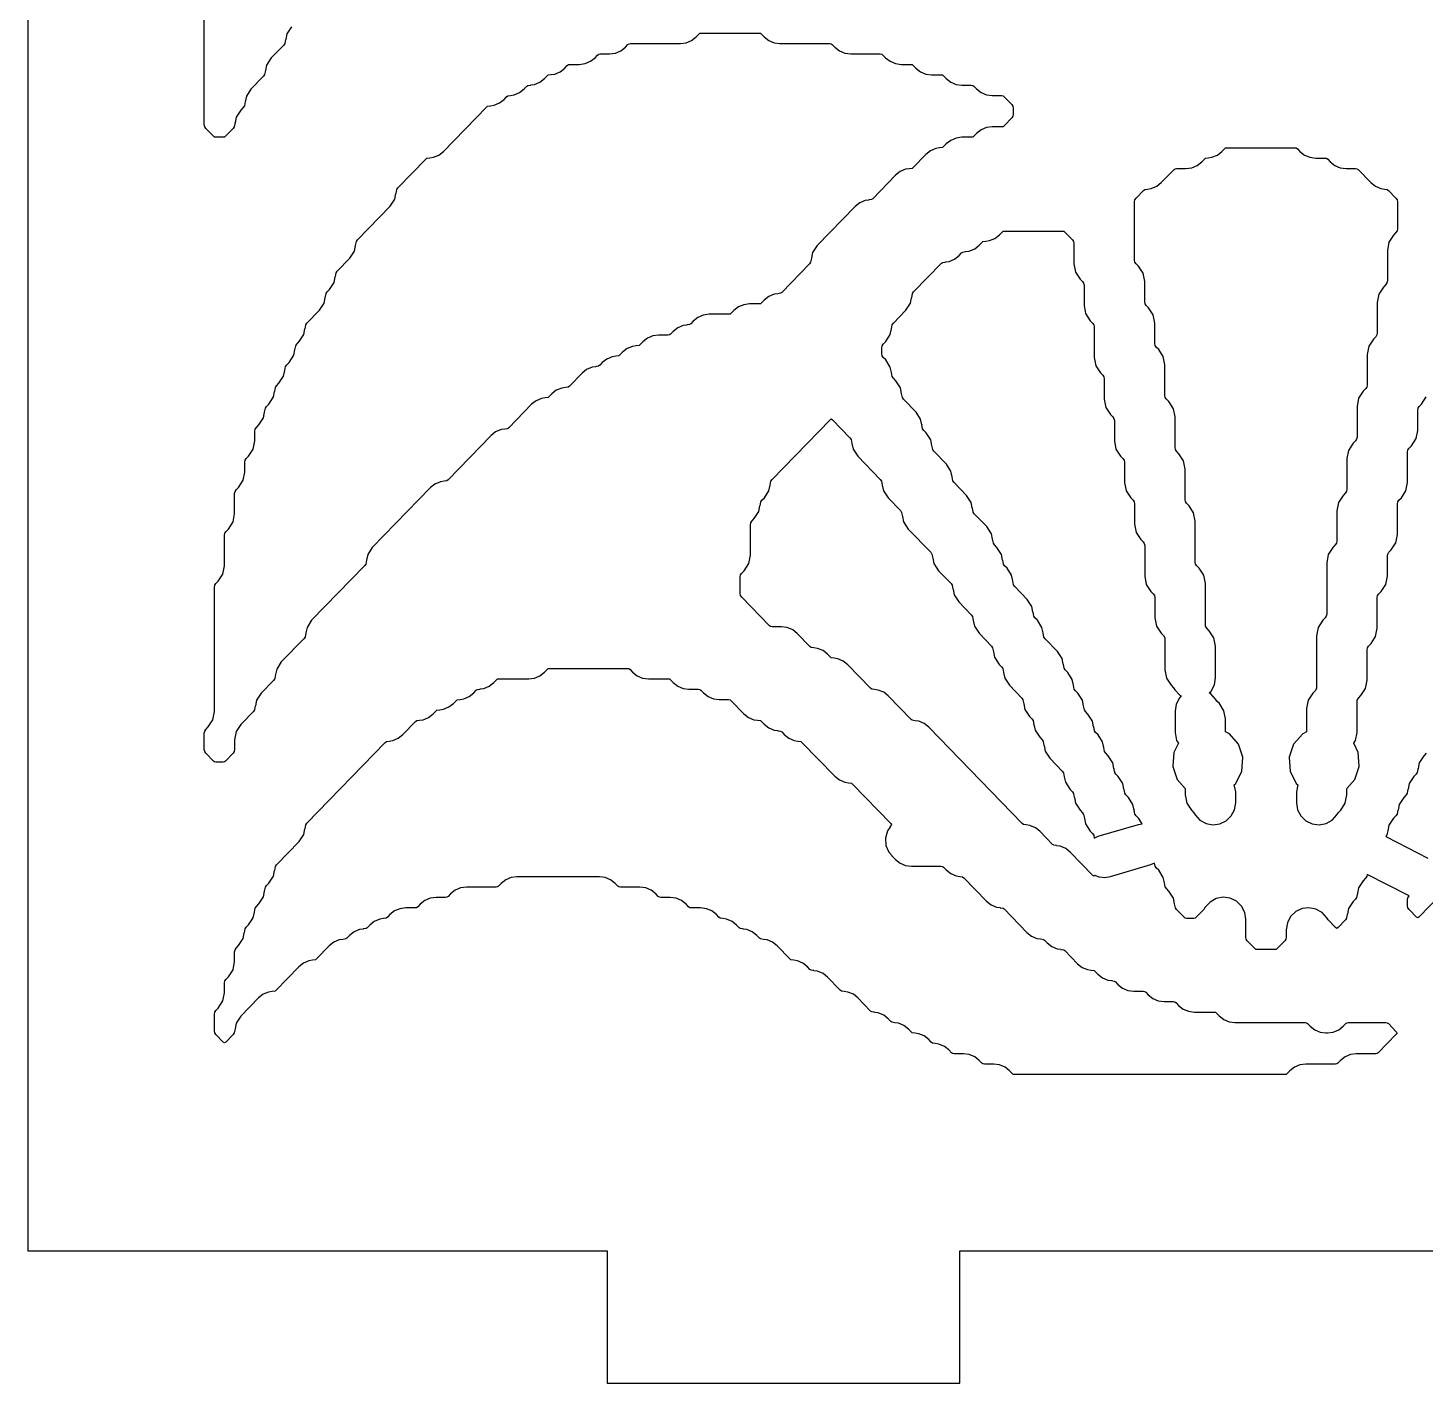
# Model space of a CAD drawing. Header units: millimetres. Extents: x 10 to 410, y 18 to 283.
# Drawn here: x 79 to 110.69, y 21 to 51.75 of the extents above; entities that cross this region are included whole.
import ezdxf

# ---------------------------------------------------------------- set-up
doc = ezdxf.new("R2010")
doc.units = ezdxf.units.MM
doc.layers.add('CUT', color=1, linetype='Continuous')

msp = doc.modelspace()

# ---------------------------------------------------------------- linework, layer by layer
at = {"layer": 'CUT'}
for points in [[(142.2679, 144), (129.134, 144), (129.134, 147), (121.134, 147), (121.134, 144), (100.134, 144), (100.134, 147), (92.134, 147), (92.134, 144), (79, 144), (79, 24), (92.134, 24), (92.134, 21), (100.134, 21), (100.134, 24), (121.134, 24), (121.134, 21), (129.134, 21), (129.134, 24), (142.2679, 24)], [(83.422, 39.3566), (83.4587, 39.5445), (83.4587, 40.2386), (83.4674, 40.2834), (83.4923, 40.3216), (83.5468, 40.3777), (83.6513, 40.5381), (83.688, 40.7259), (83.688, 41.1838), (83.6967, 41.2285), (83.7216, 41.2667), (83.7761, 41.3229), (83.8807, 41.4832), (83.9173, 41.6711), (83.9173, 41.8926), (83.926, 41.9374), (83.951, 41.9756), (84.0054, 42.0317), (84.11, 42.1921), (84.1466, 42.38), (84.1466, 42.6015), (84.1554, 42.6462), (84.1803, 42.6845), (84.2348, 42.7406), (84.3393, 42.9009), (84.3639, 43.0272), (84.3667, 43.0267), (84.3847, 43.1188), (84.4096, 43.157), (84.4641, 43.2132), (84.5686, 43.3735), (84.5933, 43.4998), (84.596, 43.4992), (84.614, 43.5914), (84.6389, 43.6296), (84.6934, 43.6857), (84.798, 43.8461), (84.8226, 43.9723), (84.8254, 43.9718), (84.8434, 44.064), (84.8683, 44.1022), (84.9227, 44.1583), (85.0273, 44.3187), (85.0519, 44.4449), (85.0547, 44.4444), (85.0727, 44.5365), (85.0976, 44.5747), (85.1521, 44.6309), (85.2566, 44.7912), (85.2813, 44.9175), (85.284, 44.9169), (85.302, 45.0091), (85.3269, 45.0473), (85.6107, 45.3397), (85.7153, 45.5001), (85.7399, 45.6263), (85.7427, 45.6258), (85.7607, 45.718), (85.7856, 45.7562), (85.8401, 45.8123), (85.9446, 45.9727), (85.9692, 46.0989), (85.972, 46.0984), (85.99, 46.1906), (86.0149, 46.2288), (86.2987, 46.5212), (86.4033, 46.6815), (86.4279, 46.8078), (86.4307, 46.8072), (86.4486, 46.8994), (86.4736, 46.9376), (87.216, 47.7026), (87.3206, 47.863), (87.3452, 47.9892), (87.348, 47.9887), (87.366, 48.0808), (87.3909, 48.119), (88.0219, 48.7693), (88.047, 48.789), (88.1117, 48.7977), (88.1114, 48.7997), (88.1949, 48.8109), (88.3173, 48.8627), (88.4218, 48.945), (89.3979, 49.9507), (89.423, 49.9704), (89.4877, 49.9791), (89.4874, 49.9812), (89.5708, 49.9924), (89.6933, 50.0442), (89.7978, 50.1265), (89.8566, 50.187), (89.8816, 50.2067), (89.9463, 50.2154), (89.9461, 50.2175), (90.0295, 50.2287), (90.152, 50.2805), (90.2565, 50.3627), (90.3152, 50.4233), (90.3403, 50.443), (90.405, 50.4517), (90.4047, 50.4538), (90.4881, 50.4649), (90.6106, 50.5168), (90.7151, 50.599), (90.7739, 50.6596), (90.7989, 50.6793), (90.8636, 50.688), (90.8634, 50.69), (90.9468, 50.7012), (91.0693, 50.753), (91.1738, 50.8353), (91.2325, 50.8959), (91.2576, 50.9156), (91.2892, 50.9198), (91.503, 50.9198), (91.6348, 50.9375), (91.7573, 50.9893), (91.8617, 51.0716), (91.9205, 51.1322), (91.9456, 51.1519), (91.9772, 51.1561), (92.1909, 51.1561), (92.3227, 51.1738), (92.4452, 51.2256), (92.5497, 51.3079), (92.6085, 51.3684), (92.6336, 51.3882), (92.6652, 51.3924), (93.7962, 51.3924), (93.928, 51.4101), (94.0505, 51.4619), (94.155, 51.5442), (94.2138, 51.6047), (94.2388, 51.6245), (94.2704, 51.6287), (95.5796, 51.6287), (95.6112, 51.6245), (95.6363, 51.6047), (95.695, 51.5442), (95.7995, 51.4619), (95.922, 51.4101), (96.0538, 51.3924), (97.1849, 51.3924), (97.2165, 51.3882), (97.2416, 51.3684), (97.3003, 51.3079), (97.4048, 51.2256), (97.5273, 51.1738), (97.6591, 51.1561), (98.3316, 51.1561), (98.3632, 51.1519), (98.3882, 51.1322), (98.447, 51.0716), (98.5515, 50.9893), (98.674, 50.9375), (98.8058, 50.9198), (99.0195, 50.9198), (99.0511, 50.9156), (99.0762, 50.8959), (99.135, 50.8353), (99.2395, 50.753), (99.3619, 50.7012), (99.4938, 50.6835), (99.7075, 50.6835), (99.7391, 50.6793), (99.7642, 50.6596), (99.8229, 50.599), (99.9274, 50.5168), (100.0499, 50.4649), (100.1817, 50.4473), (100.3955, 50.4473), (100.4271, 50.443), (100.4522, 50.4233), (100.5109, 50.3627), (100.6154, 50.2805), (100.7379, 50.2287), (100.8697, 50.211), (101.0835, 50.211), (101.1151, 50.2067), (101.1401, 50.187), (101.3126, 50.0093), (101.3375, 49.9711), (101.3462, 49.9264), (101.3462, 49.7867), (101.3375, 49.7419), (101.3126, 49.7037), (101.1401, 49.5261), (101.1151, 49.5064), (101.0835, 49.5021), (100.8697, 49.5021), (100.7379, 49.4844), (100.6154, 49.4326), (100.5109, 49.3503), (100.4522, 49.2898), (100.4271, 49.2701), (100.3955, 49.2658), (100.1817, 49.2658), (100.0499, 49.2481), (99.9274, 49.1963), (99.8229, 49.1141), (99.7642, 49.0535), (99.7391, 49.0338), (99.6744, 49.0251), (99.6747, 49.023), (99.5913, 49.0118), (99.4688, 48.96), (99.3643, 48.8778), (99.0762, 48.5809), (99.0511, 48.5612), (98.9864, 48.5525), (98.9867, 48.5505), (98.9033, 48.5393), (98.7808, 48.4875), (98.6763, 48.4052), (98.1589, 47.8721), (98.1338, 47.8523), (98.0691, 47.8437), (98.0694, 47.8416), (97.986, 47.8304), (97.8635, 47.7786), (97.759, 47.6963), (96.9009, 46.8122), (96.7963, 46.6518), (96.7717, 46.5256), (96.7689, 46.5261), (96.7509, 46.4339), (96.726, 46.3957), (96.0949, 45.7455), (96.0699, 45.7258), (96.0052, 45.7171), (96.0055, 45.715), (95.922, 45.7038), (95.7995, 45.652), (95.695, 45.5697), (95.6363, 45.5092), (95.6112, 45.4895), (95.5796, 45.4852), (95.3659, 45.4852), (95.234, 45.4675), (95.1116, 45.4157), (95.0071, 45.3335), (94.9483, 45.2729), (94.9232, 45.2532), (94.8916, 45.2489), (94.4485, 45.2489), (94.3167, 45.2313), (94.1942, 45.1794), (94.0898, 45.0972), (94.031, 45.0366), (94.0059, 45.0169), (93.9412, 45.0082), (93.9415, 45.0062), (93.8581, 44.995), (93.7356, 44.9432), (93.6311, 44.8609), (93.5723, 44.8003), (93.5473, 44.7806), (93.5157, 44.7764), (93.3019, 44.7764), (93.1701, 44.7587), (93.0476, 44.7069), (92.9431, 44.6246), (92.8843, 44.5641), (92.8593, 44.5443), (92.7946, 44.5356), (92.7949, 44.5336), (92.7114, 44.5224), (92.589, 44.4706), (92.4845, 44.3883), (92.4257, 44.3278), (92.4006, 44.308), (92.3359, 44.2994), (92.3362, 44.2973), (92.2528, 44.2861), (92.1303, 44.2343), (92.0258, 44.152), (91.967, 44.0915), (91.942, 44.0718), (91.8773, 44.0631), (91.8776, 44.061), (91.7941, 44.0498), (91.6716, 43.998), (91.5671, 43.9157), (91.2791, 43.6189), (91.254, 43.5992), (91.1893, 43.5905), (91.1896, 43.5884), (91.1061, 43.5772), (90.9837, 43.5254), (90.8792, 43.4432), (90.8204, 43.3826), (90.7953, 43.3629), (90.7306, 43.3542), (90.7309, 43.3522), (90.6475, 43.341), (90.525, 43.2892), (90.4205, 43.2069), (89.9031, 42.6738), (89.878, 42.654), (89.8133, 42.6453), (89.8136, 42.6433), (89.7302, 42.6321), (89.6077, 42.5803), (89.5032, 42.498), (88.5271, 41.4923), (88.5021, 41.4726), (88.4374, 41.4639), (88.4376, 41.4619), (88.3542, 41.4507), (88.2317, 41.3989), (88.1272, 41.3166), (86.8104, 39.9598), (86.7059, 39.7995), (86.6813, 39.6732), (86.6785, 39.6738), (86.6605, 39.5816), (86.6356, 39.5434), (85.4345, 38.3058), (85.3299, 38.1455), (85.3053, 38.0192), (85.3025, 38.0198), (85.2845, 37.9276), (85.2596, 37.8894), (84.7465, 37.3607), (84.6419, 37.2003), (84.6173, 37.0741), (84.6145, 37.0746), (84.5966, 36.9824), (84.5717, 36.9442), (84.2878, 36.6518), (84.1833, 36.4915), (84.1587, 36.3652), (84.1559, 36.3658), (84.1379, 36.2736), (84.113, 36.2354), (83.8292, 35.943), (83.7246, 35.7826), (83.688, 35.5947), (83.688, 35.3732), (83.6793, 35.3284), (83.6543, 35.2902), (83.4819, 35.1126), (83.4569, 35.0928), (83.4253, 35.0886), (83.2627, 35.0886), (83.2311, 35.0928), (83.2061, 35.1126), (83.0336, 35.2902), (83.0087, 35.3284), (83, 35.3732), (83, 35.7492), (83.0087, 35.7939), (83.0336, 35.8321), (83.0881, 35.8883), (83.1927, 36.0486), (83.2293, 36.2365), (83.2293, 39.0572), (83.2381, 39.1019), (83.263, 39.1401), (83.3175, 39.1963)], [(83.6513, 30.3777), (83.688, 30.5656), (83.688, 30.7871), (83.6967, 30.8319), (83.7216, 30.8701), (83.7761, 30.9262), (83.8807, 31.0866), (83.9053, 31.2128), (83.9081, 31.2123), (83.926, 31.3045), (83.951, 31.3427), (84.0054, 31.3988), (84.11, 31.5592), (84.1346, 31.6854), (84.1374, 31.6849), (84.1554, 31.7771), (84.1803, 31.8153), (84.2348, 31.8714), (84.3393, 32.0317), (84.3639, 32.158), (84.3667, 32.1575), (84.3847, 32.2496), (84.4096, 32.2878), (84.4641, 32.344), (84.5686, 32.5043), (84.5933, 32.6306), (84.596, 32.63), (84.614, 32.7222), (84.6389, 32.7604), (85.1521, 33.2891), (85.2566, 33.4495), (85.2813, 33.5757), (85.284, 33.5752), (85.302, 33.6673), (85.3269, 33.7055), (87.1046, 35.5372), (87.1297, 35.5569), (87.1944, 35.5656), (87.1941, 35.5677), (87.2775, 35.5789), (87.4, 35.6307), (87.5045, 35.713), (87.7926, 36.0098), (87.8177, 36.0295), (87.8824, 36.0382), (87.8821, 36.0402), (87.9655, 36.0514), (88.088, 36.1033), (88.1925, 36.1855), (88.2513, 36.2461), (88.2763, 36.2658), (88.341, 36.2745), (88.3408, 36.2765), (88.4242, 36.2877), (88.5467, 36.3395), (88.6512, 36.4218), (88.7099, 36.4824), (88.735, 36.5021), (88.7997, 36.5108), (88.7994, 36.5128), (88.8828, 36.524), (89.0053, 36.5758), (89.1098, 36.6581), (89.1686, 36.7187), (89.1936, 36.7384), (89.2583, 36.7471), (89.2581, 36.7491), (89.3415, 36.7603), (89.464, 36.8121), (89.5685, 36.8944), (89.6272, 36.9549), (89.6523, 36.9747), (89.6839, 36.9789), (90.3563, 36.9789), (90.4881, 36.9966), (90.6106, 37.0484), (90.7151, 37.1307), (90.7739, 37.1912), (90.7989, 37.2109), (90.8305, 37.2152), (92.5984, 37.2152), (92.63, 37.2109), (92.655, 37.1912), (92.7138, 37.1307), (92.8183, 37.0484), (92.9408, 36.9966), (93.0726, 36.9789), (93.5157, 36.9789), (93.5473, 36.9747), (93.5723, 36.9549), (93.6311, 36.8944), (93.7356, 36.8121), (93.8581, 36.7603), (93.9899, 36.7426), (94.2037, 36.7426), (94.2353, 36.7384), (94.2603, 36.7187), (94.3191, 36.6581), (94.4236, 36.5758), (94.5461, 36.524), (94.6779, 36.5063), (94.8916, 36.5063), (94.9232, 36.5021), (94.9483, 36.4824), (95.2364, 36.1855), (95.3409, 36.1033), (95.4634, 36.0514), (95.5468, 36.0402), (95.5465, 36.0382), (95.6112, 36.0295), (95.6363, 36.0098), (95.695, 35.9492), (95.7995, 35.867), (95.922, 35.8152), (96.0055, 35.804), (96.0052, 35.8019), (96.0699, 35.7932), (96.0949, 35.7735), (96.1537, 35.713), (96.2582, 35.6307), (96.3807, 35.5789), (96.4641, 35.5677), (96.4638, 35.5656), (96.5285, 35.5569), (96.5536, 35.5372), (97.3003, 34.7678), (97.4048, 34.6855), (97.5273, 34.6337), (97.6107, 34.6225), (97.6105, 34.6205), (97.6752, 34.6118), (97.7002, 34.5921), (98.5674, 33.6986), (98.587, 33.6709), (98.5451, 33.6117), (98.5494, 33.6086), (98.4929, 33.5266), (98.4488, 33.3659), (98.4599, 33.1996), (98.525, 33.0462), (98.598, 32.9657), (98.5943, 32.962), (98.6763, 32.8775), (98.7808, 32.7952), (98.9033, 32.7434), (99.0351, 32.7257), (99.7075, 32.7257), (99.7391, 32.7215), (99.7642, 32.7018), (99.8229, 32.6412), (99.9274, 32.559), (100.0499, 32.5071), (100.1333, 32.4959), (100.1331, 32.4939), (100.1978, 32.4852), (100.2228, 32.4655), (100.7403, 31.9324), (100.8447, 31.8501), (100.9672, 31.7983), (101.0507, 31.7871), (101.0504, 31.785), (101.1151, 31.7763), (101.1401, 31.7566), (101.6576, 31.2235), (101.7621, 31.1412), (101.8845, 31.0894), (101.968, 31.0782), (101.9677, 31.0762), (102.0324, 31.0675), (102.0574, 31.0478), (102.1162, 30.9872), (102.2207, 30.9049), (102.3432, 30.8531), (102.4266, 30.8419), (102.4263, 30.8399), (102.4911, 30.8312), (102.5161, 30.8115), (102.8042, 30.5146), (102.9087, 30.4324), (103.0312, 30.3806), (103.1146, 30.3694), (103.1143, 30.3673), (103.179, 30.3586), (103.2041, 30.3389), (103.2629, 30.2784), (103.3674, 30.1961), (103.4898, 30.1443), (103.5733, 30.1331), (103.573, 30.131), (103.6377, 30.1223), (103.6627, 30.1026), (103.7215, 30.0421), (103.826, 29.9598), (103.9485, 29.908), (104.0803, 29.8903), (104.2941, 29.8903), (104.3257, 29.8861), (104.3507, 29.8663), (104.4095, 29.8058), (104.514, 29.7235), (104.6365, 29.6717), (104.7683, 29.654), (104.9821, 29.654), (105.0137, 29.6498), (105.0387, 29.63), (105.0975, 29.5695), (105.202, 29.4872), (105.3245, 29.4354), (105.4563, 29.4177), (105.8994, 29.4177), (105.931, 29.4135), (105.956, 29.3938), (106.0148, 29.3332), (106.1193, 29.2509), (106.2418, 29.1991), (106.3736, 29.1814), (107.9633, 29.1814), (107.9949, 29.1772), (108.02, 29.1575), (108.0787, 29.0969), (108.1832, 29.0146), (108.3057, 28.9628), (108.4375, 28.9451), (108.4732, 28.9451), (108.605, 28.9628), (108.7275, 29.0146), (108.832, 29.0969), (108.8908, 29.1575), (108.9158, 29.1772), (108.9474, 29.1814), (109.7979, 29.1814), (109.8295, 29.1772), (109.8546, 29.1575), (110.0338, 28.9728), (110.0534, 28.9451), (110.0338, 28.9174), (109.6253, 28.4965), (109.6002, 28.4768), (109.5686, 28.4726), (109.1255, 28.4726), (108.9937, 28.4549), (108.8712, 28.4031), (108.7667, 28.3208), (108.7079, 28.2603), (108.6829, 28.2405), (108.6513, 28.2363), (107.9789, 28.2363), (107.8471, 28.2186), (107.7246, 28.1668), (107.6201, 28.0845), (107.5613, 28.024), (107.5363, 28.0042), (107.5047, 28), (101.3796, 28), (101.348, 28.0042), (101.3229, 28.024), (101.2642, 28.0845), (101.1597, 28.1668), (101.0372, 28.2186), (100.9054, 28.2363), (100.6916, 28.2363), (100.66, 28.2405), (100.635, 28.2603), (100.5762, 28.3208), (100.4717, 28.4031), (100.3492, 28.4549), (100.2174, 28.4726), (100.0036, 28.4726), (99.972, 28.4768), (99.947, 28.4965), (99.8882, 28.5571), (99.7837, 28.6394), (99.6612, 28.6912), (99.5778, 28.7024), (99.5781, 28.7044), (99.5134, 28.7131), (99.4883, 28.7328), (99.4296, 28.7934), (99.3251, 28.8756), (99.2026, 28.9275), (99.1192, 28.9387), (99.1194, 28.9407), (99.0547, 28.9494), (99.0297, 28.9691), (98.9709, 29.0297), (98.8664, 29.1119), (98.7439, 29.1637), (98.6605, 29.1749), (98.6608, 29.177), (98.5961, 29.1857), (98.571, 29.2054), (98.5122, 29.266), (98.4078, 29.3482), (98.2853, 29.4), (98.2018, 29.4112), (98.2021, 29.4133), (98.1374, 29.422), (98.1124, 29.4417), (97.8243, 29.7385), (97.7198, 29.8208), (97.5973, 29.8726), (97.5139, 29.8838), (97.5141, 29.8859), (97.4494, 29.8945), (97.4244, 29.9143), (97.1363, 30.2111), (97.0318, 30.2934), (96.9093, 30.3452), (96.8259, 30.3564), (96.8262, 30.3584), (96.7614, 30.3671), (96.7364, 30.3868), (96.6776, 30.4474), (96.5731, 30.5297), (96.4506, 30.5815), (96.3672, 30.5927), (96.3675, 30.5947), (96.3028, 30.6034), (96.2777, 30.6231), (95.9896, 30.92), (95.8851, 31.0022), (95.7627, 31.054), (95.6792, 31.0652), (95.6795, 31.0673), (95.6148, 31.076), (95.5898, 31.0957), (95.531, 31.1562), (95.4265, 31.2385), (95.304, 31.2903), (95.2206, 31.3015), (95.2209, 31.3036), (95.1562, 31.3123), (95.1311, 31.332), (95.0723, 31.3925), (94.9678, 31.4748), (94.8454, 31.5266), (94.7619, 31.5378), (94.7622, 31.5399), (94.6975, 31.5485), (94.6724, 31.5683), (94.6137, 31.6288), (94.5092, 31.7111), (94.3867, 31.7629), (94.2549, 31.7806), (94.0411, 31.7806), (94.0095, 31.7848), (93.9845, 31.8046), (93.9257, 31.8651), (93.8212, 31.9474), (93.6987, 31.9992), (93.5669, 32.0169), (93.3531, 32.0169), (93.3215, 32.0211), (93.2965, 32.0408), (93.2377, 32.1014), (93.1332, 32.1837), (93.0107, 32.2355), (92.8789, 32.2532), (92.4358, 32.2532), (92.4042, 32.2574), (92.3792, 32.2771), (92.3204, 32.3377), (92.2159, 32.42), (92.0934, 32.4718), (91.9616, 32.4895), (90.0913, 32.4895), (89.9595, 32.4718), (89.837, 32.42), (89.7325, 32.3377), (89.6738, 32.2771), (89.6487, 32.2574), (89.6171, 32.2532), (88.9447, 32.2532), (88.8129, 32.2355), (88.6904, 32.1837), (88.5859, 32.1014), (88.5271, 32.0408), (88.5021, 32.0211), (88.4705, 32.0169), (88.2567, 32.0169), (88.1249, 31.9992), (88.0024, 31.9474), (87.8979, 31.8651), (87.8391, 31.8046), (87.8141, 31.7848), (87.7825, 31.7806), (87.5687, 31.7806), (87.4369, 31.7629), (87.3144, 31.7111), (87.2099, 31.6288), (87.1512, 31.5683), (87.1261, 31.5485), (87.0614, 31.5399), (87.0617, 31.5378), (86.9783, 31.5266), (86.8558, 31.4748), (86.7513, 31.3925), (86.6925, 31.332), (86.6674, 31.3123), (86.6027, 31.3036), (86.603, 31.3015), (86.5196, 31.2903), (86.3971, 31.2385), (86.2926, 31.1562), (86.2338, 31.0957), (86.2088, 31.076), (86.1441, 31.0673), (86.1444, 31.0652), (86.0609, 31.054), (85.9385, 31.0022), (85.834, 30.92), (85.5459, 30.6231), (85.5208, 30.6034), (85.4561, 30.5947), (85.4564, 30.5927), (85.373, 30.5815), (85.2505, 30.5297), (85.146, 30.4474), (84.6286, 29.9143), (84.6035, 29.8945), (84.5388, 29.8859), (84.5391, 29.8838), (84.4556, 29.8726), (84.3332, 29.8208), (84.2287, 29.7385), (83.8292, 29.3269), (83.7246, 29.1666), (83.7, 29.0403), (83.6972, 29.0409), (83.6793, 28.9487), (83.6543, 28.9105), (83.4866, 28.7376), (83.4587, 28.7168), (83.4307, 28.7376), (83.263, 28.9105), (83.2381, 28.9487), (83.2293, 28.9935), (83.2293, 29.3694), (83.2381, 29.4142), (83.263, 29.4524), (83.3175, 29.5085), (83.422, 29.6689), (83.4587, 29.8568), (83.4587, 30.0783), (83.4674, 30.123), (83.4923, 30.1612), (83.5468, 30.2174)]]:
    msp.add_lwpolyline(points, close=True, dxfattribs=at)
for points in [[(84.9758, 51.7742), (84.8713, 51.6138), (84.8466, 51.4876), (84.8439, 51.4881), (84.8259, 51.3959), (84.801, 51.3577), (84.5172, 51.0653), (84.4126, 50.905), (84.388, 50.7787), (84.3852, 50.7793), (84.3672, 50.6871), (84.3423, 50.6489), (84.0585, 50.3565), (83.954, 50.1961), (83.9293, 50.0699), (83.9266, 50.0704), (83.9086, 49.9782), (83.8837, 49.94), (83.8292, 49.8839), (83.7246, 49.7235), (83.7, 49.5973), (83.6972, 49.5978), (83.6793, 49.5056), (83.6543, 49.4674), (83.4819, 49.2898), (83.4569, 49.2701), (83.4253, 49.2658), (83.2627, 49.2658), (83.2311, 49.2701), (83.2061, 49.2898), (83.0336, 49.4674), (83.0087, 49.5056), (83, 49.5504), (83, 54.1795)], [(111.748, 32.8103), (110.5472, 31.5731), (110.5193, 31.5523), (110.4914, 31.5731), (110.3236, 31.7459), (110.2987, 31.7841), (110.29, 31.8289), (110.29, 31.9686), (110.2987, 32.0133), (110.3236, 32.0515), (110.3251, 32.053), (110.3088, 32.0589), (109.3741, 32.5386), (109.373, 32.5394), (109.3639, 32.493), (109.339, 32.4548), (109.2845, 32.3987), (109.18, 32.2383), (109.1554, 32.112), (109.1526, 32.1126), (109.1346, 32.0204), (109.1097, 31.9822), (109.0552, 31.9261), (108.9507, 31.7657), (108.926, 31.6395), (108.9233, 31.64), (108.9053, 31.5478), (108.8804, 31.5096), (108.7126, 31.3368), (108.6847, 31.316), (108.6568, 31.3368), (108.489, 31.5096), (108.4569, 31.5589), (108.3495, 31.6769), (108.2104, 31.7551), (108.0538, 31.7856), (107.8956, 31.7651), (107.7519, 31.6958), (107.6373, 31.5848), (107.5635, 31.4433), (107.5381, 31.2858), (107.5381, 31.12), (107.5293, 31.0753), (107.5044, 31.0371), (107.332, 30.8594), (107.3069, 30.8397), (107.2753, 30.8354), (106.8835, 30.8354), (106.8519, 30.8397), (106.8268, 30.8594), (106.6544, 31.0371), (106.6295, 31.0753), (106.6207, 31.12), (106.6207, 31.5221), (106.5953, 31.6796), (106.5215, 31.8211), (106.4069, 31.9321), (106.2632, 32.0014), (106.105, 32.0218), (105.9483, 31.9914), (105.8093, 31.9132), (105.7019, 31.7952), (105.6698, 31.7459), (105.4974, 31.5683), (105.4723, 31.5485), (105.4407, 31.5443), (105.2782, 31.5443), (105.2466, 31.5485), (105.2215, 31.5683), (105.0491, 31.7459), (105.0242, 31.7841), (105.0062, 31.8763), (105.0034, 31.8758), (104.9788, 32.002), (104.8742, 32.1624), (104.8198, 32.2185), (104.7949, 32.2567), (104.7769, 32.3489), (104.7741, 32.3483), (104.7495, 32.4746), (104.6449, 32.6349), (104.5904, 32.6911), (104.5655, 32.7293), (104.5526, 32.7951), (104.4627, 32.7552), (103.547, 32.4846), (103.4233, 32.4651), (103.2986, 32.4782), (103.204, 32.5146), (103.1808, 32.4974), (103.1529, 32.5182), (102.6401, 33.0465), (102.5356, 33.1288), (102.4132, 33.1806), (102.3297, 33.1918), (102.33, 33.1939), (102.2653, 33.2026), (102.2403, 33.2223), (101.9522, 33.5191), (101.8477, 33.6014), (101.7252, 33.6532), (101.6418, 33.6644), (101.642, 33.6664), (101.5773, 33.6751), (101.5523, 33.6949), (99.4296, 35.882), (99.3251, 35.9643), (99.2026, 36.0161), (99.1192, 36.0273), (99.1194, 36.0293), (99.0547, 36.038), (99.0297, 36.0577), (98.5122, 36.5908), (98.4078, 36.6731), (98.2853, 36.7249), (98.2018, 36.7361), (98.2021, 36.7382), (98.1374, 36.7469), (98.1124, 36.7666), (97.5949, 37.2997), (97.4904, 37.382), (97.368, 37.4338), (97.2845, 37.445), (97.2848, 37.447), (97.2201, 37.4557), (97.1951, 37.4754), (97.1363, 37.536), (97.0318, 37.6183), (96.9093, 37.6701), (96.8259, 37.6813), (96.8262, 37.6833), (96.7614, 37.692), (96.7364, 37.7117), (96.4483, 38.0086), (96.3438, 38.0908), (96.2213, 38.1426), (96.0895, 38.1603), (95.8757, 38.1603), (95.8441, 38.1646), (95.8191, 38.1843), (95.188, 38.8345), (95.1631, 38.8727), (95.1544, 38.9175), (95.1544, 39.2935), (95.1631, 39.3382), (95.188, 39.3764), (95.2425, 39.4326), (95.347, 39.5929), (95.3837, 39.7808), (95.3837, 40.4749), (95.3924, 40.5197), (95.4173, 40.5579), (95.4718, 40.614), (95.5764, 40.7744), (95.601, 40.9006), (95.6038, 40.9001), (95.6217, 40.9922), (95.6467, 41.0304), (95.7011, 41.0866), (95.8057, 41.2469), (95.8303, 41.3732), (95.8331, 41.3726), (95.8511, 41.4648), (95.876, 41.503), (97.1904, 42.8573), (97.2183, 42.8781), (97.2462, 42.8573), (97.6433, 42.4482), (97.6682, 42.41), (97.6862, 42.3178), (97.689, 42.3183), (97.7136, 42.1921), (97.8182, 42.0317), (98.3313, 41.503), (98.3562, 41.4648), (98.3742, 41.3726), (98.377, 41.3732), (98.4016, 41.2469), (98.5062, 41.0866), (98.79, 40.7942), (98.8149, 40.756), (98.8329, 40.6638), (98.8356, 40.6643), (98.8602, 40.5381), (98.9648, 40.3777), (99.4779, 39.849), (99.5029, 39.8108), (99.5208, 39.7186), (99.5236, 39.7192), (99.5482, 39.5929), (99.6528, 39.4326), (99.9366, 39.1401), (99.9615, 39.1019), (99.9795, 39.0098), (99.9823, 39.0103), (100.0069, 38.8841), (100.1114, 38.7237), (100.3953, 38.4313), (100.4202, 38.3931), (100.4381, 38.3009), (100.4409, 38.3015), (100.4655, 38.1752), (100.5701, 38.0149), (100.8539, 37.7224), (100.8788, 37.6842), (100.8968, 37.5921), (100.8996, 37.5926), (100.9242, 37.4663), (101.0288, 37.306), (101.0832, 37.2499), (101.1081, 37.2116), (101.1261, 37.1195), (101.1289, 37.12), (101.1535, 36.9938), (101.2581, 36.8334), (101.5419, 36.541), (101.5668, 36.5028), (101.5848, 36.4106), (101.5876, 36.4112), (101.6122, 36.2849), (101.7167, 36.1246), (101.7712, 36.0684), (101.7961, 36.0302), (101.8141, 35.938), (101.8169, 35.9386), (101.8415, 35.8123), (101.9461, 35.652), (102.0005, 35.5958), (102.0255, 35.5576), (102.0434, 35.4655), (102.0462, 35.466), (102.0708, 35.3398), (102.1754, 35.1794), (102.4592, 34.887), (102.4841, 34.8488), (102.5021, 34.7566), (102.5049, 34.7571), (102.5295, 34.6309), (102.634, 34.4705), (102.6885, 34.4144), (102.7134, 34.3762), (102.7314, 34.284), (102.7342, 34.2846), (102.7588, 34.1583), (102.8634, 33.998), (102.9179, 33.9418), (102.9428, 33.9036), (102.9607, 33.8115), (102.9635, 33.812), (102.9881, 33.6857), (103.0927, 33.5254), (103.1472, 33.4693), (103.1721, 33.4311), (103.185, 33.3652), (103.275, 33.4052), (104.1907, 33.6758), (104.2698, 33.6883), (104.1863, 33.8164), (104.1318, 33.8725), (104.1069, 33.9107), (104.0889, 34.0029), (104.0861, 34.0023), (104.0615, 34.1286), (103.9569, 34.2889), (103.9025, 34.3451), (103.8775, 34.3833), (103.8596, 34.4755), (103.8568, 34.4749), (103.8322, 34.6012), (103.7276, 34.7615), (103.6731, 34.8177), (103.6482, 34.8559), (103.6302, 34.948), (103.6275, 34.9475), (103.6028, 35.0737), (103.4983, 35.2341), (103.4438, 35.2902), (103.4189, 35.3284), (103.4009, 35.4206), (103.3981, 35.4201), (103.3735, 35.5463), (103.269, 35.7067), (103.2145, 35.7628), (103.1896, 35.801), (103.1716, 35.8932), (103.1688, 35.8926), (103.1442, 36.0189), (103.0396, 36.1792), (102.9851, 36.2354), (102.9602, 36.2736), (102.9423, 36.3658), (102.9395, 36.3652), (102.9149, 36.4915), (102.8103, 36.6518), (102.7558, 36.708), (102.7309, 36.7462), (102.7129, 36.8383), (102.7102, 36.8378), (102.6855, 36.964), (102.581, 37.1244), (102.5265, 37.1805), (102.5016, 37.2187), (102.4836, 37.3109), (102.4808, 37.3104), (102.4562, 37.4366), (102.3516, 37.597), (102.0678, 37.8894), (102.0429, 37.9276), (102.0249, 38.0198), (102.0222, 38.0192), (101.9975, 38.1455), (101.893, 38.3058), (101.8385, 38.362), (101.8136, 38.4002), (101.7956, 38.4923), (101.7928, 38.4918), (101.7682, 38.6181), (101.6637, 38.7784), (101.3798, 39.0708), (101.3549, 39.109), (101.337, 39.2012), (101.3342, 39.2007), (101.3096, 39.3269), (101.205, 39.4873), (101.1505, 39.5434), (101.1256, 39.5816), (101.1076, 39.6738), (101.1049, 39.6732), (101.0802, 39.7995), (100.9757, 39.9598), (100.9212, 40.016), (100.8963, 40.0542), (100.8783, 40.1463), (100.8755, 40.1458), (100.8509, 40.2721), (100.7463, 40.4324), (100.4625, 40.7248), (100.4376, 40.763), (100.4197, 40.8552), (100.4169, 40.8547), (100.3923, 40.9809), (100.2877, 41.1413), (100.0039, 41.4337), (99.979, 41.4719), (99.961, 41.5641), (99.9582, 41.5635), (99.9336, 41.6898), (99.829, 41.8501), (99.5452, 42.1426), (99.5203, 42.1808), (99.5023, 42.2729), (99.4996, 42.2724), (99.4749, 42.3986), (99.3704, 42.559), (99.3159, 42.6151), (99.291, 42.6533), (99.273, 42.7455), (99.2702, 42.745), (99.2456, 42.8712), (99.1411, 43.0316), (98.8572, 43.324), (98.8323, 43.3622), (98.8144, 43.4544), (98.8116, 43.4538), (98.787, 43.5801), (98.6824, 43.7404), (98.6279, 43.7966), (98.603, 43.8348), (98.585, 43.9269), (98.5823, 43.9264), (98.5576, 44.0527), (98.4531, 44.213), (98.3986, 44.2691), (98.3737, 44.3073), (98.3649, 44.3521), (98.3649, 44.4918), (98.3737, 44.5365), (98.3986, 44.5747), (98.4531, 44.6309), (98.5576, 44.7912), (98.5823, 44.9175), (98.585, 44.9169), (98.603, 45.0091), (98.6279, 45.0473), (98.9117, 45.3397), (99.0163, 45.5001), (99.0409, 45.6263), (99.0437, 45.6258), (99.0617, 45.718), (99.0866, 45.7562), (99.7177, 46.4064), (99.7427, 46.4261), (99.8074, 46.4348), (99.8071, 46.4369), (99.8906, 46.4481), (100.013, 46.4999), (100.1175, 46.5821), (100.1763, 46.6427), (100.2014, 46.6624), (100.2661, 46.6711), (100.2658, 46.6732), (100.3492, 46.6844), (100.4717, 46.7362), (100.5762, 46.8184), (100.635, 46.879), (100.66, 46.8987), (100.7247, 46.9074), (100.7244, 46.9094), (100.8079, 46.9206), (100.9304, 46.9725), (101.0349, 47.0547), (101.0936, 47.1153), (101.1187, 47.135), (101.1503, 47.1392), (102.4594, 47.1392), (102.4911, 47.135), (102.5161, 47.1153), (102.6885, 46.9376), (102.7134, 46.8994), (102.7222, 46.8547), (102.7222, 46.3968), (102.7588, 46.209), (102.8634, 46.0486), (102.9179, 45.9925), (102.9428, 45.9543), (102.9515, 45.9095), (102.9515, 45.4517), (102.9881, 45.2638), (103.0927, 45.1035), (103.1472, 45.0473), (103.1721, 45.0091), (103.1808, 44.9644), (103.1808, 44.2703), (103.2175, 44.0824), (103.322, 43.922), (103.3765, 43.8659), (103.4014, 43.8277), (103.4102, 43.7829), (103.4102, 43.3251), (103.4468, 43.1372), (103.5514, 42.9769), (103.6058, 42.9207), (103.6308, 42.8825), (103.6395, 42.8378), (103.6395, 42.38), (103.6761, 42.1921), (103.7807, 42.0317), (103.8352, 41.9756), (103.8601, 41.9374), (103.8688, 41.8926), (103.8688, 41.4348), (103.9055, 41.2469), (104.01, 41.0866), (104.0645, 41.0304), (104.0894, 40.9922), (104.0981, 40.9475), (104.0981, 40.4897), (104.1348, 40.3018), (104.2393, 40.1414), (104.2938, 40.0853), (104.3187, 40.0471), (104.3275, 40.0023), (104.3275, 39.3082), (104.3641, 39.1203), (104.4687, 38.96), (104.5232, 38.9039), (104.5481, 38.8657), (104.5568, 38.8209), (104.5568, 38.3631), (104.5934, 38.1752), (104.698, 38.0149), (104.7525, 37.9587), (104.7846, 37.9094), (104.7869, 37.9069), (104.7861, 37.9018), (104.7861, 37.1816), (104.8228, 36.9938), (104.9273, 36.8334), (104.9818, 36.7773), (105.0139, 36.728), (105.1213, 36.61), (105.1584, 36.5891), (105.1147, 36.5468), (105.0409, 36.4053), (105.0154, 36.2478), (105.0154, 35.7639), (105.0521, 35.576), (105.0912, 35.516), (104.9877, 35.3071), (104.9665, 34.9957), (104.9672, 34.9909), (105.0668, 34.6951), (105.2448, 34.4913), (105.2448, 34.3462), (105.2814, 34.1583), (105.386, 33.998), (105.4405, 33.9418), (105.4726, 33.8926), (105.5799, 33.7745), (105.719, 33.6963), (105.8756, 33.6659), (106.0339, 33.6864), (106.1776, 33.7557), (106.2922, 33.8667), (106.366, 34.0082), (106.3914, 34.1657), (106.3914, 34.4133), (106.3598, 34.5752), (106.3942, 34.6052), (106.5328, 34.8848), (106.5539, 35.1962), (106.5533, 35.201), (106.4536, 35.4968), (106.2483, 35.7319), (106.1621, 35.7747), (106.1621, 36.0673), (106.1254, 36.2552), (106.0209, 36.4155), (105.9664, 36.4717), (105.9343, 36.5209), (105.8269, 36.639), (105.7898, 36.6598), (105.8335, 36.7021), (105.9073, 36.8436), (105.9328, 37.0011), (105.9328, 37.7213), (105.8961, 37.9092), (105.7916, 38.0695), (105.7371, 38.1257), (105.7049, 38.1749), (105.7026, 38.1775), (105.7034, 38.1825), (105.7034, 39.139), (105.6668, 39.3269), (105.5622, 39.4873), (105.5077, 39.5434), (105.4828, 39.5816), (105.4741, 39.6264), (105.4741, 40.5568), (105.4375, 40.7446), (105.3329, 40.905), (105.2784, 40.9611), (105.2535, 40.9993), (105.2448, 41.0441), (105.2448, 41.7382), (105.2081, 41.9261), (105.1036, 42.0864), (105.0491, 42.1426), (105.0242, 42.1808), (105.0154, 42.2255), (105.0154, 42.9196), (104.9788, 43.1075), (104.8742, 43.2679), (104.8198, 43.324), (104.7949, 43.3622), (104.7861, 43.407), (104.7861, 44.1011), (104.7495, 44.2889), (104.6449, 44.4493), (104.5904, 44.5054), (104.5655, 44.5436), (104.5568, 44.5884), (104.5568, 45.0462), (104.5202, 45.2341), (104.4156, 45.3944), (104.3611, 45.4506), (104.3362, 45.4888), (104.3275, 45.5335), (104.3275, 45.9914), (104.2908, 46.1792), (104.1863, 46.3396), (104.1318, 46.3957), (104.1069, 46.4339), (104.0981, 46.4787), (104.0981, 47.7998), (104.1069, 47.8446), (104.1318, 47.8828), (104.3042, 48.0604), (104.3293, 48.0801), (104.394, 48.0888), (104.3937, 48.0909), (104.4771, 48.1021), (104.5996, 48.1539), (104.7041, 48.2362), (104.9922, 48.533), (105.0172, 48.5527), (105.0488, 48.557), (105.2626, 48.557), (105.3944, 48.5746), (105.5169, 48.6265), (105.6214, 48.7087), (105.6802, 48.7693), (105.7052, 48.789), (105.7699, 48.7977), (105.7697, 48.7997), (105.8531, 48.8109), (105.9756, 48.8627), (106.0801, 48.945), (106.1388, 49.0056), (106.1639, 49.0253), (106.1955, 49.0295), (107.734, 49.0295), (107.7656, 49.0253), (107.7906, 49.0056), (107.8494, 48.945), (107.9539, 48.8627), (108.0764, 48.8109), (108.2082, 48.7932), (108.422, 48.7932), (108.4536, 48.789), (108.4786, 48.7693), (108.5374, 48.7087), (108.6419, 48.6265), (108.7644, 48.5746), (108.8962, 48.557), (109.1099, 48.557), (109.1416, 48.5527), (109.1666, 48.533), (109.4547, 48.2362), (109.5592, 48.1539), (109.6817, 48.1021), (109.7651, 48.0909), (109.7648, 48.0888), (109.8295, 48.0801), (109.8546, 48.0604), (110.027, 47.8828), (110.0519, 47.8446), (110.0607, 47.7998), (110.0607, 47.1875), (110.0519, 47.1428), (110.027, 47.1046), (109.9725, 47.0484), (109.868, 46.8881), (109.8313, 46.7002), (109.8313, 46.0061), (109.8226, 45.9613), (109.7977, 45.9231), (109.7432, 45.867), (109.6386, 45.7067), (109.602, 45.5188), (109.602, 44.8247), (109.5933, 44.7799), (109.5684, 44.7417), (109.5139, 44.6856), (109.4093, 44.5252), (109.3727, 44.3373), (109.3727, 43.6432), (109.3639, 43.5985), (109.339, 43.5603), (109.2845, 43.5041), (109.18, 43.3438), (109.1433, 43.1559), (109.1433, 42.4618), (109.1346, 42.417), (109.1097, 42.3788), (109.0552, 42.3227), (108.9507, 42.1624), (108.914, 41.9745), (108.914, 41.2804), (108.9053, 41.2356), (108.8804, 41.1974), (108.8259, 41.1413), (108.7213, 40.9809), (108.6847, 40.793), (108.6847, 40.0989), (108.676, 40.0542), (108.651, 40.016), (108.5966, 39.9598), (108.492, 39.7995), (108.4554, 39.6116), (108.4554, 38.4449), (108.4466, 38.4002), (108.4217, 38.362), (108.3672, 38.3058), (108.2627, 38.1455), (108.226, 37.9576), (108.226, 36.7648), (108.2269, 36.7598), (108.2245, 36.7572), (108.1924, 36.708), (108.1379, 36.6518), (108.0334, 36.4915), (107.9967, 36.3036), (107.9967, 35.7747), (107.9104, 35.7319), (107.7052, 35.4968), (107.6055, 35.201), (107.6049, 35.1962), (107.626, 34.8848), (107.7646, 34.6052), (107.799, 34.5752), (107.7674, 34.4133), (107.7674, 34.1657), (107.7928, 34.0082), (107.8666, 33.8667), (107.9812, 33.7557), (108.1249, 33.6864), (108.2832, 33.6659), (108.4398, 33.6963), (108.5788, 33.7745), (108.6862, 33.8926), (108.7183, 33.9418), (108.7728, 33.998), (108.8774, 34.1583), (108.914, 34.3462), (108.914, 34.4913), (109.092, 34.6951), (109.1916, 34.9909), (109.1922, 34.9957), (109.1711, 35.3071), (109.0676, 35.516), (109.1067, 35.576), (109.1433, 35.7639), (109.1433, 36.4841), (109.1425, 36.4892), (109.1449, 36.4917), (109.177, 36.541), (109.2315, 36.5971), (109.336, 36.7575), (109.3727, 36.9454), (109.3727, 37.6395), (109.3814, 37.6842), (109.4063, 37.7224), (109.4608, 37.7786), (109.5654, 37.9389), (109.602, 38.1268), (109.602, 38.8209), (109.6107, 38.8657), (109.6356, 38.9039), (109.6901, 38.96), (109.7947, 39.1203), (109.8313, 39.3082), (109.8313, 39.766), (109.8401, 39.8108), (109.865, 39.849), (109.9195, 39.9051), (110.024, 40.0655), (110.0607, 40.2534), (110.0607, 40.9475), (110.0694, 40.9922), (110.0943, 41.0304), (110.1488, 41.0866), (110.2533, 41.2469), (110.29, 41.4348), (110.29, 42.1289), (110.2987, 42.1737), (110.3236, 42.2119), (110.3781, 42.268), (110.4827, 42.4284), (110.5193, 42.6162), (110.5193, 43.0741), (110.528, 43.1188), (110.553, 43.157), (110.6074, 43.2132), (110.712, 43.3735)], [(110.715, 35.2902), (110.6605, 35.2341), (110.556, 35.0737), (110.5313, 34.9475), (110.5286, 34.948), (110.5106, 34.8559), (110.4857, 34.8177), (110.4312, 34.7615), (110.3266, 34.6012), (110.302, 34.4749), (110.2992, 34.4755), (110.2813, 34.3833), (110.2563, 34.3451), (110.2019, 34.2889), (110.0973, 34.1286), (110.0727, 34.0023), (110.0699, 34.0029), (110.0519, 33.9107), (110.027, 33.8725), (109.9725, 33.8164), (109.868, 33.656), (109.8433, 33.5298), (109.8406, 33.5303), (109.8226, 33.4381), (109.7977, 33.3999), (109.7963, 33.3984), (109.8125, 33.3926), (110.7472, 32.9129)]]:
    msp.add_lwpolyline(points, dxfattribs=at)

doc.saveas('drawing.dxf')
